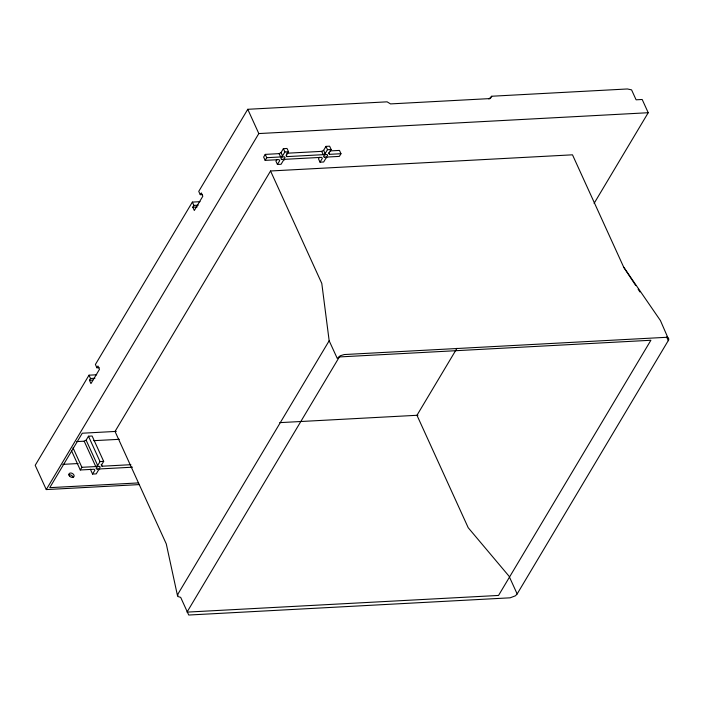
<?xml version="1.0" encoding="UTF-8"?>
<svg xmlns="http://www.w3.org/2000/svg" width="704" height="704" viewBox="0 0 704 704"><rect width="100%" height="100%" fill="white"/><g stroke="black" fill="none" stroke-linecap="round" stroke-linejoin="round"><path stroke-width="1.06" d="M623.735 267.247L660.422 320.549L668.774 339.742L517.114 594.018L515.416 595.813L510.127 597.819L188.725 615.032L180.682 597.37L177.857 596.508L177.936 594.062L329.164 340.771L321.79 283.413L270.556 170.984L572.493 154.818L623.735 267.247L635.73 285.542M96.686 374.774L89.003 375.188L35.2 465.309L46.262 489.579L139.498 484.581M200.042 201.678L192.359 202.092L95.401 364.478L96.906 367.787L99.106 367.673M594.097 203.377L648.217 112.719L642.189 99.484L636.099 99.81L631.576 89.874L627.422 88.968L491.744 96.237L490.318 98.569L390.535 103.91L387.094 101.834L247.764 109.296L198.748 191.382L200.253 194.691L202.453 194.577M96.906 367.787L97.97 366.01L99.484 369.318L90.957 383.592L89.452 380.283L90.517 378.497L89.003 375.188M200.253 194.691L201.326 192.914L202.831 196.222L194.304 210.496L192.799 207.187L193.864 205.401L192.359 202.092M46.262 489.579L258.817 133.566L247.764 109.296M76.727 441.593L84.198 441.188L86.126 440.141L88.466 436.216L92.118 436.014L103.682 461.393L101.332 465.318L102.089 466.224L130.891 464.684M340.974 153.718L329.534 154.334L328.786 153.428L331.126 149.494L329.622 146.186L325.97 146.379L327.483 149.688L325.134 153.622L323.215 154.669L286.942 156.614L286.194 155.707L288.543 151.774L287.03 148.465L283.378 148.658L281.037 152.592L279.11 153.639L265.241 154.387L263.639 157.062L265.153 160.371L279.022 159.632L279.778 160.538L277.429 164.463L281.081 164.27L283.422 160.345L285.349 159.289L321.614 157.344L322.362 158.259L320.021 162.184L323.673 161.99L326.014 158.057L327.941 157.01L339.381 156.394L340.974 153.718L339.469 150.41L330.106 150.911M132.493 467.192L100.487 468.899L98.569 469.955L96.219 473.88L92.567 474.074L94.917 470.149L94.169 469.242L80.291 469.982L81.893 467.306L72.996 447.788M265.153 160.371L266.746 157.696L265.241 154.387M276.857 159.579L275.924 161.154L277.429 164.463M270.556 170.984L115.034 431.455L166.276 543.893L177.522 595.813M81.893 467.306L95.762 466.567L97.689 465.511L100.03 461.586L88.466 436.216M266.746 157.696L280.623 156.948L282.542 155.901L284.891 151.976L283.378 148.658M319.449 157.3L318.516 158.875L320.021 162.184M286.502 153.243L321.702 151.36L323.629 150.313L325.97 146.379M456.984 348.286L416.97 415.29L468.213 527.727L509.115 576.286L517.158 593.947M488.928 98.974L491.744 96.237M258.817 133.566L648.217 112.719M284.891 151.976L288.543 151.774M327.483 149.688L331.126 149.494M193.864 205.401L198.255 205.163M192.799 207.187L197.19 206.95M90.517 378.497L94.908 378.259M89.452 380.283L92.743 380.107M116.274 431.394L82.271 433.215L49.755 487.661L138.609 482.909M279.717 422.638L417.938 415.237M93.72 440.678L119.328 439.314M100.03 461.586L103.682 461.393M62.744 464.367L78.1 463.54M638.123 289.203L639.927 291.949M668.8 338.906L667.797 337.691L665.65 337.348L344.247 354.552L340.173 355.784L337.242 358.389L329.164 340.771M666.574 336.776L668.36 340.701M328.786 152.68L329.534 154.334M323.629 150.313L325.134 153.622M321.702 151.36L323.215 154.669M286.194 154.959L286.942 156.614M281.037 152.592L282.542 155.901M279.11 153.639L280.623 156.948M101.2 464.27L102.089 466.224M86.126 440.141L97.689 465.511M84.198 441.188L95.762 466.567M90.35 469.198L92.567 474.074M71.394 450.463L80.291 469.982M68.834 474.883A2.842 1.936 30.8 0 1 73.049 477.426M339.372 356.937L187.009 612.119L498.538 595.443L650.892 340.261L339.372 356.937M282.19 159.456A2.13 1.109 -24.5 0 0 284.962 157.37A2.13 1.109 -24.5 0 0 281.802 157.538A2.13 1.109 -24.5 0 0 282.19 159.456M324.773 157.177A2.13 1.109 -24.5 0 0 327.554 155.082A2.13 1.109 -24.5 0 0 324.394 155.258A2.13 1.109 -24.5 0 0 324.773 157.177M97.328 469.075A2.13 1.109 -24.5 0 0 100.109 466.981A2.13 1.109 -24.5 0 0 96.941 467.148A2.13 1.109 -24.5 0 0 97.328 469.075M69.414 475.895A2.842 1.936 30.8 0 0 73.938 476.661A2.842 1.936 30.8 0 0 71.166 473.035A2.842 1.936 30.8 0 0 69.414 475.895"/></g></svg>
